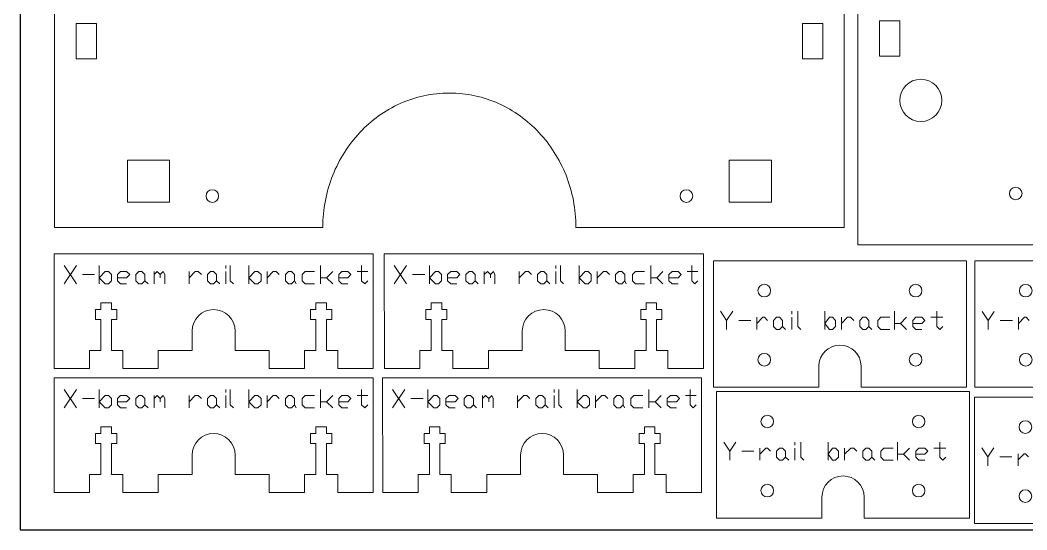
# Model space of a CAD drawing. Header units: inches. Extents: x -12 to 12, y -6 to 6.
# Drawn here: x -12 to -0.07, y -6 to 0.04 of the extents above; entities that cross this region are included whole.
import ezdxf

# ---------------------------------------------------------------- set-up
doc = ezdxf.new("R2010")
doc.units = ezdxf.units.IN
doc.layers.get('0').update_dxf_attribs({"linetype": 'CONTINUOUS', "lineweight": 25, "true_color": 0x000000})
doc.layers.add('CUT_SHEET_4', color=179, linetype='CONTINUOUS', true_color=0x131326)

# ---------------------------------------------------------------- blocks, each defined once
blk = doc.blocks.new('BORDER')
for p, q in [((0, 0), (0, -12)), ((0, -12), (24, -12))]:
    blk.add_line(p, q)
blk = doc.blocks.new('y_rail_bracket_1')
at = {"layer": 'CUT_SHEET_4', "color": 3, "lineweight": 15, "true_color": 0x00ff00}
for p, q in [((2.998, 0), (0, 0)), ((0, 0), (0, -1.499)), ((2.998, -1.499), (2.998, 0)), ((1.249, -1.499), (1.249, -1.249)), ((1.749, -1.249), (1.749, -1.499)), ((0, -1.499), (1.249, -1.499)), ((1.749, -1.499), (2.998, -1.499))]:
    blk.add_line(p, q, dxfattribs=at)
at = {"layer": 'CUT_SHEET_4', "color": 1, "lineweight": 15, "true_color": 0xff0000}
for p, q in [((0.527, -0.354), (0.527, -0.354)), ((2.321, -0.354), (2.321, -0.354))]:
    blk.add_line(p, q, dxfattribs=at)
at = {"layer": 'CUT_SHEET_4', "color": 7, "lineweight": 15, "true_color": 0xffffff}
for p, q in [((0.085, -0.599), (0.157, -0.706)), ((0.157, -0.706), (0.228, -0.599)), ((0.157, -0.706), (0.157, -0.814)), ((0.3, -0.706), (0.443, -0.706)), ((0.515, -0.742), (0.587, -0.67)), ((0.515, -0.814), (0.515, -0.67)), ((0.587, -0.67), (0.605, -0.67)), ((0.605, -0.67), (0.641, -0.706)), ((0.712, -0.706), (0.748, -0.67)), ((0.712, -0.778), (0.712, -0.706)), ((0.748, -0.67), (0.784, -0.67)), ((0.784, -0.67), (0.82, -0.706)), ((0.82, -0.706), (0.82, -0.778)), ((0.927, -0.634), (0.927, -0.599)), ((0.927, -0.814), (0.927, -0.67)), ((0.999, -0.599), (0.999, -0.778)), ((1.321, -0.814), (1.321, -0.599)), ((1.321, -0.742), (1.375, -0.67)), ((1.375, -0.67), (1.411, -0.67)), ((1.411, -0.67), (1.447, -0.706)), ((1.447, -0.706), (1.447, -0.778)), ((1.518, -0.742), (1.59, -0.67)), ((1.518, -0.814), (1.518, -0.67)), ((1.59, -0.67), (1.626, -0.67)), ((1.626, -0.67), (1.662, -0.706)), ((1.733, -0.706), (1.769, -0.67)), ((1.733, -0.778), (1.733, -0.706)), ((1.769, -0.67), (1.805, -0.67)), ((1.805, -0.67), (1.841, -0.706)), ((1.841, -0.706), (1.841, -0.778)), ((1.984, -0.67), (1.948, -0.706)), ((1.948, -0.706), (1.948, -0.778)), ((2.092, -0.67), (1.984, -0.67)), ((2.145, -0.814), (2.145, -0.599)), ((2.217, -0.742), (2.289, -0.67)), ((2.396, -0.67), (2.36, -0.706)), ((2.36, -0.706), (2.36, -0.778)), ((2.468, -0.67), (2.396, -0.67)), ((2.504, -0.706), (2.468, -0.67)), ((2.468, -0.742), (2.504, -0.706)), ((2.575, -0.67), (2.719, -0.67)), ((2.647, -0.599), (2.647, -0.778)), ((0.748, -0.814), (0.712, -0.778)), ((0.784, -0.814), (0.748, -0.814)), ((0.82, -0.778), (0.784, -0.814)), ((0.82, -0.778), (0.855, -0.814)), ((0.999, -0.778), (1.035, -0.814)), ((1.375, -0.814), (1.321, -0.742)), ((1.411, -0.814), (1.375, -0.814)), ((1.447, -0.778), (1.411, -0.814)), ((1.769, -0.814), (1.733, -0.778)), ((1.805, -0.814), (1.769, -0.814)), ((1.841, -0.778), (1.805, -0.814)), ((1.841, -0.778), (1.877, -0.814)), ((1.948, -0.778), (1.984, -0.814)), ((1.984, -0.814), (2.092, -0.814)), ((2.145, -0.742), (2.217, -0.742)), ((2.217, -0.742), (2.289, -0.814)), ((2.36, -0.742), (2.468, -0.742)), ((2.36, -0.778), (2.396, -0.814)), ((2.396, -0.814), (2.468, -0.814)), ((2.647, -0.778), (2.683, -0.814)), ((2.683, -0.814), (2.719, -0.778))]:
    blk.add_line(p, q, dxfattribs=at)
at = {"layer": 'CUT_SHEET_4', "color": 1, "lineweight": 15, "true_color": 0xff0000}
for points in [[(0.602, -0.279), (0.561, -0.279), (0.527, -0.312), (0.527, -0.354)], [(0.527, -0.354), (0.527, -0.395), (0.561, -0.429), (0.602, -0.429)], [(0.677, -0.354), (0.677, -0.312), (0.644, -0.279), (0.602, -0.279)], [(0.602, -0.429), (0.644, -0.429), (0.677, -0.395), (0.677, -0.354)], [(2.396, -0.279), (2.355, -0.279), (2.321, -0.312), (2.321, -0.354)], [(2.321, -0.354), (2.321, -0.395), (2.355, -0.429), (2.396, -0.429)], [(2.471, -0.354), (2.471, -0.312), (2.437, -0.279), (2.396, -0.279)], [(2.396, -0.429), (2.437, -0.429), (2.471, -0.395), (2.471, -0.354)], [(0.602, -1.098), (0.561, -1.098), (0.527, -1.132), (0.527, -1.173)], [(0.527, -1.173), (0.527, -1.214), (0.561, -1.248), (0.602, -1.248)], [(0.677, -1.173), (0.677, -1.132), (0.644, -1.098), (0.602, -1.098)], [(0.602, -1.248), (0.644, -1.248), (0.677, -1.214), (0.677, -1.173)], [(2.396, -1.098), (2.355, -1.098), (2.321, -1.132), (2.321, -1.173)], [(2.321, -1.173), (2.321, -1.214), (2.355, -1.248), (2.396, -1.248)], [(2.471, -1.173), (2.471, -1.132), (2.437, -1.098), (2.396, -1.098)], [(2.396, -1.248), (2.437, -1.248), (2.471, -1.214), (2.471, -1.173)]]:
    blk.add_open_spline(points, degree=3, dxfattribs=at)
at = {"layer": 'CUT_SHEET_4', "color": 3, "lineweight": 15, "true_color": 0x00ff00}
for points in [[(1.499, -0.999), (1.361, -0.999), (1.249, -1.111), (1.249, -1.249)], [(1.749, -1.249), (1.749, -1.111), (1.637, -0.999), (1.499, -0.999)]]:
    blk.add_open_spline(points, degree=3, dxfattribs=at)
blk = doc.blocks.new('y_rail_block_2')
at = {"layer": 'CUT_SHEET_4', "color": 3, "lineweight": 15, "true_color": 0x00ff00}
for p, q in [((2.998, 0), (0, 0)), ((0, 0), (0, -1.499)), ((2.998, -1.499), (2.998, 0)), ((1.249, -1.499), (1.249, -1.249)), ((1.749, -1.249), (1.749, -1.499)), ((0, -1.499), (1.249, -1.499)), ((1.749, -1.499), (2.998, -1.499))]:
    blk.add_line(p, q, dxfattribs=at)
at = {"layer": 'CUT_SHEET_4', "color": 1, "lineweight": 15, "true_color": 0xff0000}
for p, q in [((0.527, -0.354), (0.527, -0.354)), ((2.321, -0.354), (2.321, -0.354)), ((0.527, -1.173), (0.527, -1.173)), ((2.321, -1.173), (2.321, -1.173))]:
    blk.add_line(p, q, dxfattribs=at)
at = {"layer": 'CUT_SHEET_4', "color": 7, "lineweight": 15, "true_color": 0xffffff}
for p, q in [((0.085, -0.599), (0.157, -0.706)), ((0.157, -0.706), (0.228, -0.599)), ((0.157, -0.706), (0.157, -0.814)), ((0.3, -0.706), (0.443, -0.706)), ((0.515, -0.742), (0.587, -0.67)), ((0.515, -0.814), (0.515, -0.67)), ((0.587, -0.67), (0.605, -0.67)), ((0.605, -0.67), (0.64, -0.706)), ((0.712, -0.706), (0.748, -0.67)), ((0.712, -0.778), (0.712, -0.706)), ((0.748, -0.67), (0.784, -0.67)), ((0.784, -0.67), (0.82, -0.706)), ((0.82, -0.706), (0.82, -0.778)), ((0.927, -0.634), (0.927, -0.599)), ((0.927, -0.814), (0.927, -0.67)), ((0.999, -0.599), (0.999, -0.778)), ((1.321, -0.814), (1.321, -0.599)), ((1.321, -0.742), (1.375, -0.67)), ((1.375, -0.67), (1.411, -0.67)), ((1.411, -0.67), (1.447, -0.706)), ((1.447, -0.706), (1.447, -0.778)), ((1.518, -0.742), (1.59, -0.67)), ((1.518, -0.814), (1.518, -0.67)), ((1.59, -0.67), (1.626, -0.67)), ((1.626, -0.67), (1.662, -0.706)), ((1.733, -0.706), (1.769, -0.67)), ((1.733, -0.778), (1.733, -0.706)), ((1.769, -0.67), (1.805, -0.67)), ((1.805, -0.67), (1.841, -0.706)), ((1.841, -0.706), (1.841, -0.778)), ((1.984, -0.67), (1.948, -0.706)), ((1.948, -0.706), (1.948, -0.778)), ((2.092, -0.67), (1.984, -0.67)), ((2.145, -0.814), (2.145, -0.599)), ((2.217, -0.742), (2.289, -0.67)), ((2.396, -0.67), (2.36, -0.706)), ((2.36, -0.706), (2.36, -0.778)), ((2.468, -0.67), (2.396, -0.67)), ((2.504, -0.706), (2.468, -0.67)), ((2.468, -0.742), (2.504, -0.706)), ((2.575, -0.67), (2.719, -0.67)), ((2.647, -0.599), (2.647, -0.778)), ((0.748, -0.814), (0.712, -0.778)), ((0.784, -0.814), (0.748, -0.814)), ((0.82, -0.778), (0.784, -0.814)), ((0.82, -0.778), (0.855, -0.814)), ((0.999, -0.778), (1.035, -0.814)), ((1.375, -0.814), (1.321, -0.742)), ((1.411, -0.814), (1.375, -0.814)), ((1.447, -0.778), (1.411, -0.814)), ((1.769, -0.814), (1.733, -0.778)), ((1.805, -0.814), (1.769, -0.814)), ((1.841, -0.778), (1.805, -0.814)), ((1.841, -0.778), (1.877, -0.814)), ((1.948, -0.778), (1.984, -0.814)), ((1.984, -0.814), (2.092, -0.814)), ((2.145, -0.742), (2.217, -0.742)), ((2.217, -0.742), (2.289, -0.814)), ((2.36, -0.742), (2.468, -0.742)), ((2.36, -0.778), (2.396, -0.814)), ((2.396, -0.814), (2.468, -0.814)), ((2.647, -0.778), (2.683, -0.814)), ((2.683, -0.814), (2.719, -0.778))]:
    blk.add_line(p, q, dxfattribs=at)
at = {"layer": 'CUT_SHEET_4', "color": 1, "lineweight": 15, "true_color": 0xff0000}
for points in [[(0.602, -0.279), (0.561, -0.279), (0.527, -0.312), (0.527, -0.354)], [(0.527, -0.354), (0.527, -0.395), (0.561, -0.429), (0.602, -0.429)], [(0.677, -0.354), (0.677, -0.312), (0.644, -0.279), (0.602, -0.279)], [(0.602, -0.429), (0.644, -0.429), (0.677, -0.395), (0.677, -0.354)], [(2.396, -0.279), (2.355, -0.279), (2.321, -0.312), (2.321, -0.354)], [(2.321, -0.354), (2.321, -0.395), (2.355, -0.429), (2.396, -0.429)], [(2.471, -0.354), (2.471, -0.312), (2.437, -0.279), (2.396, -0.279)], [(2.396, -0.429), (2.437, -0.429), (2.471, -0.395), (2.471, -0.354)], [(0.602, -1.098), (0.561, -1.098), (0.527, -1.132), (0.527, -1.173)], [(0.527, -1.173), (0.527, -1.214), (0.561, -1.248), (0.602, -1.248)], [(0.677, -1.173), (0.677, -1.132), (0.644, -1.098), (0.602, -1.098)], [(0.602, -1.248), (0.644, -1.248), (0.677, -1.214), (0.677, -1.173)], [(2.396, -1.098), (2.355, -1.098), (2.321, -1.132), (2.321, -1.173)], [(2.321, -1.173), (2.321, -1.214), (2.355, -1.248), (2.396, -1.248)], [(2.471, -1.173), (2.471, -1.132), (2.437, -1.098), (2.396, -1.098)], [(2.396, -1.248), (2.437, -1.248), (2.471, -1.214), (2.471, -1.173)]]:
    blk.add_open_spline(points, degree=3, dxfattribs=at)
at = {"layer": 'CUT_SHEET_4', "color": 3, "lineweight": 15, "true_color": 0x00ff00}
for points in [[(1.499, -0.999), (1.361, -0.999), (1.249, -1.111), (1.249, -1.249)], [(1.749, -1.249), (1.749, -1.111), (1.637, -0.999), (1.499, -0.999)]]:
    blk.add_open_spline(points, degree=3, dxfattribs=at)

msp = doc.modelspace()

# ---------------------------------------------------------------- linework, layer by layer
at = {"layer": 'CUT_SHEET_4', "color": 3, "lineweight": 15, "true_color": 0x00ff00}
for p, q in [((-11.592, 5.492), (-11.592, -2.416)), ((-2.237, -2.416), (-2.237, 5.492)), ((-2.075, 5.528), (-2.075, -2.381)), ((-7.143, -0.839), (-7.106, -0.833)), ((-7.106, -0.833), (-7.068, -0.829)), ((-7.068, -0.829), (-7.03, -0.825)), ((-7.03, -0.825), (-6.992, -0.823)), ((-6.992, -0.823), (-6.953, -0.821)), ((-6.953, -0.821), (-6.915, -0.821)), ((-6.915, -0.821), (-6.876, -0.821)), ((-6.876, -0.821), (-6.838, -0.823)), ((-6.838, -0.823), (-6.799, -0.825)), ((-6.799, -0.825), (-6.761, -0.829)), ((-6.761, -0.829), (-6.724, -0.833)), ((-6.724, -0.833), (-6.686, -0.839)), ((-7.532, -0.962), (-7.498, -0.946)), ((-7.498, -0.946), (-7.464, -0.931)), ((-7.464, -0.931), (-7.43, -0.917)), ((-7.43, -0.917), (-7.396, -0.904)), ((-7.396, -0.904), (-7.361, -0.892)), ((-7.361, -0.892), (-7.325, -0.881)), ((-7.325, -0.881), (-7.289, -0.871)), ((-7.289, -0.871), (-7.253, -0.861)), ((-7.253, -0.861), (-7.217, -0.853)), ((-7.217, -0.853), (-7.18, -0.845)), ((-7.18, -0.845), (-7.143, -0.839)), ((-6.686, -0.839), (-6.649, -0.845)), ((-6.649, -0.845), (-6.613, -0.853)), ((-6.613, -0.853), (-6.576, -0.861)), ((-6.576, -0.861), (-6.54, -0.871)), ((-6.54, -0.871), (-6.504, -0.881)), ((-6.504, -0.881), (-6.469, -0.892)), ((-6.469, -0.892), (-6.434, -0.904)), ((-6.434, -0.904), (-6.399, -0.917)), ((-6.399, -0.917), (-6.365, -0.931)), ((-6.365, -0.931), (-6.331, -0.946)), ((-6.331, -0.946), (-6.298, -0.961)), ((-7.753, -1.093), (-7.723, -1.072)), ((-7.723, -1.072), (-7.692, -1.052)), ((-7.692, -1.052), (-7.661, -1.032)), ((-7.661, -1.032), (-7.629, -1.013)), ((-7.629, -1.013), (-7.597, -0.995)), ((-7.597, -0.995), (-7.565, -0.978)), ((-7.565, -0.978), (-7.532, -0.962)), ((-6.298, -0.961), (-6.265, -0.978)), ((-6.265, -0.978), (-6.232, -0.995)), ((-6.232, -0.995), (-6.2, -1.013)), ((-6.2, -1.013), (-6.169, -1.032)), ((-6.169, -1.032), (-6.137, -1.052)), ((-6.137, -1.052), (-6.107, -1.072)), ((-6.107, -1.072), (-6.077, -1.093)), ((-7.896, -1.21), (-7.868, -1.185)), ((-7.868, -1.185), (-7.84, -1.161)), ((-7.84, -1.161), (-7.812, -1.138)), ((-7.812, -1.138), (-7.783, -1.115)), ((-7.783, -1.115), (-7.753, -1.093)), ((-6.077, -1.093), (-6.047, -1.115)), ((-6.047, -1.115), (-6.018, -1.138)), ((-6.018, -1.138), (-5.989, -1.161)), ((-5.989, -1.161), (-5.961, -1.185)), ((-5.961, -1.185), (-5.934, -1.21)), ((-8, -1.315), (-7.975, -1.288)), ((-7.975, -1.288), (-7.949, -1.261)), ((-7.949, -1.261), (-7.923, -1.235)), ((-7.923, -1.235), (-7.896, -1.21)), ((-5.934, -1.21), (-5.907, -1.235)), ((-5.907, -1.235), (-5.88, -1.261)), ((-5.88, -1.261), (-5.855, -1.288)), ((-5.855, -1.288), (-5.83, -1.315)), ((-8.116, -1.462), (-8.094, -1.431)), ((-8.094, -1.431), (-8.072, -1.401)), ((-8.072, -1.401), (-8.048, -1.372)), ((-8.048, -1.372), (-8.024, -1.343)), ((-8.024, -1.343), (-8, -1.315)), ((-5.83, -1.315), (-5.805, -1.343)), ((-5.805, -1.343), (-5.781, -1.372)), ((-5.781, -1.372), (-5.758, -1.401)), ((-5.758, -1.401), (-5.735, -1.431)), ((-5.735, -1.431), (-5.713, -1.462)), ((-8.178, -1.556), (-8.158, -1.524)), ((-8.158, -1.524), (-8.137, -1.493)), ((-8.137, -1.493), (-8.116, -1.462)), ((-5.713, -1.462), (-5.692, -1.493)), ((-5.692, -1.493), (-5.672, -1.524)), ((-5.672, -1.524), (-5.652, -1.556)), ((-8.25, -1.69), (-8.233, -1.656)), ((-8.233, -1.656), (-8.215, -1.622)), ((-8.215, -1.622), (-8.197, -1.589)), ((-8.197, -1.589), (-8.178, -1.556)), ((-5.652, -1.556), (-5.633, -1.589)), ((-5.633, -1.589), (-5.614, -1.622)), ((-5.614, -1.622), (-5.597, -1.656)), ((-5.597, -1.656), (-5.58, -1.69)), ((-8.296, -1.795), (-8.281, -1.76)), ((-8.281, -1.76), (-8.266, -1.725)), ((-8.266, -1.725), (-8.25, -1.69)), ((-5.58, -1.69), (-5.563, -1.725)), ((-5.563, -1.725), (-5.548, -1.76)), ((-5.548, -1.76), (-5.533, -1.795)), ((-8.346, -1.942), (-8.335, -1.905)), ((-8.335, -1.905), (-8.323, -1.868)), ((-8.323, -1.868), (-8.31, -1.831)), ((-8.31, -1.831), (-8.296, -1.795)), ((-5.533, -1.795), (-5.52, -1.831)), ((-5.52, -1.831), (-5.507, -1.868)), ((-5.507, -1.868), (-5.494, -1.905)), ((-5.494, -1.905), (-5.483, -1.942)), ((-8.375, -2.056), (-8.367, -2.018)), ((-8.367, -2.018), (-8.357, -1.98)), ((-8.357, -1.98), (-8.346, -1.942)), ((-5.483, -1.942), (-5.472, -1.98)), ((-5.472, -1.98), (-5.463, -2.018)), ((-5.463, -2.018), (-5.454, -2.056)), ((-8.397, -2.173), (-8.39, -2.134)), ((-8.39, -2.134), (-8.383, -2.095)), ((-8.383, -2.095), (-8.375, -2.056)), ((-5.454, -2.056), (-5.446, -2.095)), ((-5.446, -2.095), (-5.439, -2.134)), ((-5.439, -2.134), (-5.433, -2.173)), ((-8.409, -2.294), (-8.406, -2.253)), ((-8.406, -2.253), (-8.402, -2.213)), ((-8.402, -2.213), (-8.397, -2.173)), ((-5.433, -2.173), (-5.428, -2.213)), ((-5.428, -2.213), (-5.423, -2.253)), ((-5.423, -2.253), (-5.42, -2.294)), ((-8.414, -2.416), (-8.413, -2.375)), ((-8.413, -2.375), (-8.412, -2.334)), ((-8.412, -2.334), (-8.409, -2.294)), ((-5.42, -2.294), (-5.418, -2.334)), ((-5.418, -2.334), (-5.416, -2.375)), ((-5.416, -2.375), (-5.416, -2.416)), ((-2.075, -2.381), (-2.075, -2.622)), ((-11.592, -2.416), (-8.414, -2.416)), ((-5.416, -2.416), (-2.237, -2.416)), ((-2.075, -2.622), (7.28, -2.622)), ((-7.818, -2.726), (-11.598, -2.726)), ((-11.598, -2.726), (-11.597, -4.088)), ((-7.818, -4.088), (-7.818, -2.726)), ((-3.906, -2.726), (-7.686, -2.726)), ((-7.686, -2.726), (-7.685, -4.088)), ((-3.906, -4.088), (-3.906, -2.726)), ((-0.788, -2.81), (-3.786, -2.81)), ((-3.786, -2.81), (-3.786, -4.309)), ((-0.788, -4.309), (-0.788, -2.81)), ((-11.044, -3.387), (-11.044, -3.308)), ((-11.044, -3.308), (-10.918, -3.308)), ((-10.918, -3.308), (-10.918, -3.387)), ((-8.497, -3.387), (-8.497, -3.308)), ((-8.497, -3.308), (-8.371, -3.308)), ((-8.371, -3.308), (-8.371, -3.387)), ((-7.132, -3.387), (-7.132, -3.308)), ((-7.132, -3.308), (-7.006, -3.308)), ((-7.006, -3.308), (-7.006, -3.387)), ((-4.585, -3.387), (-4.585, -3.308)), ((-4.585, -3.308), (-4.459, -3.308)), ((-4.459, -3.308), (-4.459, -3.387)), ((-11.106, -3.505), (-11.106, -3.387)), ((-11.106, -3.387), (-11.044, -3.387)), ((-10.918, -3.387), (-10.856, -3.387)), ((-10.856, -3.387), (-10.856, -3.505)), ((-8.559, -3.505), (-8.559, -3.387)), ((-8.559, -3.387), (-8.497, -3.387)), ((-8.371, -3.387), (-8.309, -3.387)), ((-8.309, -3.387), (-8.309, -3.505)), ((-7.194, -3.505), (-7.194, -3.387)), ((-7.194, -3.387), (-7.132, -3.387)), ((-7.006, -3.387), (-6.944, -3.387)), ((-6.944, -3.387), (-6.944, -3.505)), ((-4.647, -3.505), (-4.647, -3.387)), ((-4.647, -3.387), (-4.585, -3.387)), ((-4.459, -3.387), (-4.397, -3.387)), ((-4.397, -3.387), (-4.397, -3.505)), ((-11.044, -3.505), (-11.106, -3.505)), ((-11.044, -3.873), (-11.044, -3.505)), ((-10.856, -3.505), (-10.918, -3.505)), ((-10.918, -3.505), (-10.918, -3.873)), ((-8.497, -3.505), (-8.559, -3.505)), ((-8.497, -3.873), (-8.497, -3.505)), ((-8.309, -3.505), (-8.371, -3.505)), ((-8.371, -3.505), (-8.371, -3.873)), ((-7.132, -3.505), (-7.194, -3.505)), ((-7.132, -3.873), (-7.132, -3.505)), ((-6.944, -3.505), (-7.006, -3.505)), ((-7.006, -3.505), (-7.006, -3.873)), ((-4.585, -3.505), (-4.647, -3.505)), ((-4.585, -3.873), (-4.585, -3.505)), ((-4.397, -3.505), (-4.459, -3.505)), ((-4.459, -3.505), (-4.459, -3.873)), ((-9.963, -3.873), (-9.963, -3.643)), ((-9.453, -3.643), (-9.453, -3.873)), ((-6.051, -3.873), (-6.051, -3.643)), ((-5.541, -3.643), (-5.541, -3.873)), ((-11.177, -4.088), (-11.177, -3.873)), ((-11.177, -3.873), (-11.044, -3.873)), ((-10.918, -3.873), (-10.784, -3.873)), ((-10.784, -3.873), (-10.784, -4.088)), ((-10.364, -4.088), (-10.364, -3.873)), ((-10.364, -3.873), (-9.963, -3.873)), ((-9.453, -3.873), (-9.051, -3.873)), ((-9.051, -3.873), (-9.051, -4.088)), ((-8.631, -4.088), (-8.631, -3.873)), ((-8.631, -3.873), (-8.497, -3.873)), ((-8.371, -3.873), (-8.237, -3.873)), ((-8.237, -3.873), (-8.237, -4.088)), ((-7.265, -4.088), (-7.265, -3.873)), ((-7.265, -3.873), (-7.132, -3.873)), ((-7.006, -3.873), (-6.872, -3.873)), ((-6.872, -3.873), (-6.872, -4.088)), ((-6.452, -4.088), (-6.452, -3.873)), ((-6.452, -3.873), (-6.051, -3.873)), ((-5.541, -3.873), (-5.139, -3.873)), ((-5.139, -3.873), (-5.139, -4.088)), ((-4.719, -4.088), (-4.719, -3.873)), ((-4.719, -3.873), (-4.585, -3.873)), ((-4.459, -3.873), (-4.325, -3.873)), ((-4.325, -3.873), (-4.325, -4.088)), ((-11.597, -4.088), (-11.177, -4.088)), ((-10.784, -4.088), (-10.364, -4.088)), ((-9.051, -4.088), (-8.631, -4.088)), ((-8.237, -4.088), (-7.818, -4.088)), ((-7.685, -4.088), (-7.265, -4.088)), ((-6.872, -4.088), (-6.452, -4.088)), ((-5.139, -4.088), (-4.719, -4.088)), ((-4.325, -4.088), (-3.906, -4.088)), ((-2.537, -4.309), (-2.537, -4.059)), ((-2.038, -4.059), (-2.038, -4.309)), ((-7.818, -4.196), (-11.598, -4.196)), ((-11.598, -4.196), (-11.597, -5.557)), ((-7.818, -5.557), (-7.818, -4.196)), ((-3.926, -4.196), (-7.706, -4.196)), ((-7.706, -4.196), (-7.705, -5.557)), ((-3.926, -5.557), (-3.926, -4.196)), ((-3.786, -4.309), (-2.537, -4.309)), ((-0.752, -4.361), (-3.75, -4.361)), ((-3.75, -4.361), (-3.75, -5.861)), ((-2.038, -4.309), (-0.788, -4.309)), ((-0.752, -5.861), (-0.752, -4.361)), ((-11.106, -4.975), (-11.106, -4.857)), ((-11.106, -4.857), (-11.044, -4.857)), ((-11.044, -4.857), (-11.044, -4.778)), ((-11.044, -4.778), (-10.918, -4.778)), ((-10.918, -4.778), (-10.918, -4.857)), ((-10.918, -4.857), (-10.856, -4.857)), ((-10.856, -4.857), (-10.856, -4.975)), ((-8.559, -4.975), (-8.559, -4.857)), ((-8.559, -4.857), (-8.497, -4.857)), ((-8.497, -4.857), (-8.497, -4.778)), ((-8.497, -4.778), (-8.371, -4.778)), ((-8.371, -4.778), (-8.371, -4.857)), ((-8.371, -4.857), (-8.309, -4.857)), ((-8.309, -4.857), (-8.309, -4.975)), ((-7.213, -4.975), (-7.213, -4.857)), ((-7.213, -4.857), (-7.152, -4.857)), ((-7.152, -4.857), (-7.152, -4.778)), ((-7.152, -4.778), (-7.026, -4.778)), ((-7.026, -4.778), (-7.026, -4.857)), ((-7.026, -4.857), (-6.964, -4.857)), ((-6.964, -4.857), (-6.964, -4.975)), ((-5.816, -4.858), (-5.816, -4.858)), ((-4.667, -4.975), (-4.667, -4.857)), ((-4.667, -4.857), (-4.605, -4.857)), ((-4.605, -4.857), (-4.605, -4.778)), ((-4.605, -4.778), (-4.479, -4.778)), ((-4.479, -4.778), (-4.479, -4.857)), ((-4.479, -4.857), (-4.417, -4.857)), ((-4.417, -4.857), (-4.417, -4.975)), ((-11.044, -4.975), (-11.106, -4.975)), ((-11.044, -5.343), (-11.044, -4.975)), ((-10.856, -4.975), (-10.918, -4.975)), ((-10.918, -4.975), (-10.918, -5.343)), ((-8.497, -4.975), (-8.559, -4.975)), ((-8.497, -5.343), (-8.497, -4.975)), ((-8.309, -4.975), (-8.371, -4.975)), ((-8.371, -4.975), (-8.371, -5.343)), ((-7.152, -4.975), (-7.213, -4.975)), ((-7.152, -5.343), (-7.152, -4.975)), ((-6.964, -4.975), (-7.026, -4.975)), ((-7.026, -4.975), (-7.026, -5.343)), ((-4.605, -4.975), (-4.667, -4.975)), ((-4.605, -5.343), (-4.605, -4.975)), ((-4.417, -4.975), (-4.479, -4.975)), ((-4.479, -4.975), (-4.479, -5.343)), ((-9.963, -5.343), (-9.963, -5.113)), ((-9.453, -5.113), (-9.453, -5.343)), ((-6.071, -5.343), (-6.071, -5.113)), ((-5.561, -5.113), (-5.561, -5.343)), ((-11.177, -5.557), (-11.177, -5.343)), ((-11.177, -5.343), (-11.044, -5.343)), ((-10.918, -5.343), (-10.784, -5.343)), ((-10.784, -5.343), (-10.784, -5.557)), ((-10.364, -5.557), (-10.364, -5.343)), ((-10.364, -5.343), (-9.963, -5.343)), ((-9.453, -5.343), (-9.051, -5.343)), ((-9.051, -5.343), (-9.051, -5.557)), ((-8.631, -5.557), (-8.631, -5.343)), ((-8.631, -5.343), (-8.497, -5.343)), ((-8.371, -5.343), (-8.237, -5.343)), ((-8.237, -5.343), (-8.237, -5.557)), ((-7.285, -5.557), (-7.285, -5.343)), ((-7.285, -5.343), (-7.152, -5.343)), ((-7.026, -5.343), (-6.892, -5.343)), ((-6.892, -5.343), (-6.892, -5.557)), ((-6.472, -5.557), (-6.472, -5.343)), ((-6.472, -5.343), (-6.071, -5.343)), ((-5.561, -5.343), (-5.159, -5.343)), ((-5.159, -5.343), (-5.159, -5.557)), ((-4.739, -5.557), (-4.739, -5.343)), ((-4.739, -5.343), (-4.605, -5.343)), ((-4.479, -5.343), (-4.345, -5.343)), ((-4.345, -5.343), (-4.345, -5.557)), ((-11.597, -5.557), (-11.177, -5.557)), ((-10.784, -5.557), (-10.364, -5.557)), ((-9.051, -5.557), (-8.631, -5.557)), ((-8.237, -5.557), (-7.818, -5.557)), ((-7.705, -5.557), (-7.285, -5.557)), ((-6.892, -5.557), (-6.472, -5.557)), ((-5.159, -5.557), (-4.739, -5.557)), ((-4.345, -5.557), (-3.926, -5.557)), ((-2.501, -5.861), (-2.501, -5.611)), ((-2.001, -5.611), (-2.001, -5.861)), ((-3.75, -5.861), (-2.501, -5.861)), ((-2.001, -5.861), (-0.752, -5.861))]:
    msp.add_line(p, q, dxfattribs=at)
at = {"layer": 'CUT_SHEET_4', "color": 1, "lineweight": 15, "true_color": 0xff0000}
for p, q in [((-11.337, 0.005), (-11.097, 0.005)), ((-11.337, -0.415), (-11.337, 0.005)), ((-11.097, 0.005), (-11.097, -0.415)), ((-2.492, 0.005), (-2.732, 0.005)), ((-2.732, 0.005), (-2.732, -0.415)), ((-2.492, -0.415), (-2.492, 0.005)), ((-1.82, 0.035), (-1.58, 0.035)), ((-1.82, -0.385), (-1.82, 0.035)), ((-1.58, 0.035), (-1.58, -0.385)), ((-11.097, -0.415), (-11.337, -0.415)), ((-2.732, -0.415), (-2.492, -0.415)), ((-1.58, -0.385), (-1.82, -0.385)), ((-10.729, -2.114), (-10.729, -1.615)), ((-10.729, -1.615), (-10.23, -1.615)), ((-10.23, -1.615), (-10.23, -2.114)), ((-3.6, -2.114), (-3.6, -1.615)), ((-3.6, -1.615), (-3.1, -1.615)), ((-3.1, -1.615), (-3.1, -2.114)), ((-10.23, -2.114), (-10.729, -2.114)), ((-4.107, -2.117), (-4.107, -2.117)), ((-3.1, -2.114), (-3.6, -2.114)), ((-3.259, -3.163), (-3.259, -3.163)), ((-1.466, -3.163), (-1.466, -3.163)), ((-1.391, -3.238), (-1.391, -3.238)), ((-3.259, -3.983), (-3.259, -3.983)), ((-1.466, -3.983), (-1.466, -3.983)), ((-1.391, -4.058), (-1.391, -4.058)), ((-3.223, -4.715), (-3.223, -4.715)), ((-1.429, -4.715), (-1.429, -4.715)), ((-1.355, -4.79), (-1.354, -4.79)), ((-1.355, -5.609), (-1.354, -5.609))]:
    msp.add_line(p, q, dxfattribs=at)
at = {"layer": 'CUT_SHEET_4', "color": 7, "lineweight": 15, "true_color": 0xffffff}
for p, q in [((-11.479, -2.865), (-11.334, -3.082)), ((-11.479, -3.082), (-11.334, -2.865)), ((-11.262, -2.974), (-11.118, -2.974)), ((-11.063, -3.082), (-11.063, -2.865)), ((-11.063, -3.01), (-10.991, -2.938)), ((-10.991, -2.938), (-10.955, -2.938)), ((-10.955, -2.938), (-10.919, -2.974)), ((-10.919, -2.974), (-10.919, -3.046)), ((-10.811, -2.938), (-10.847, -2.974)), ((-10.847, -2.974), (-10.847, -3.046)), ((-10.738, -2.938), (-10.811, -2.938)), ((-10.702, -2.974), (-10.738, -2.938)), ((-10.738, -3.01), (-10.702, -2.974)), ((-10.63, -2.974), (-10.594, -2.938)), ((-10.63, -3.046), (-10.63, -2.974)), ((-10.594, -2.938), (-10.558, -2.938)), ((-10.558, -2.938), (-10.522, -2.974)), ((-10.522, -2.974), (-10.522, -3.046)), ((-10.413, -2.974), (-10.377, -2.938)), ((-10.413, -3.082), (-10.413, -2.938)), ((-10.377, -2.938), (-10.341, -2.974)), ((-10.341, -2.974), (-10.305, -2.938)), ((-10.341, -2.974), (-10.341, -3.01)), ((-10.305, -2.938), (-10.287, -2.974)), ((-10.287, -2.974), (-10.287, -3.082)), ((-9.998, -3.01), (-9.925, -2.938)), ((-9.998, -3.082), (-9.998, -2.938)), ((-9.925, -2.938), (-9.889, -2.938)), ((-9.889, -2.938), (-9.853, -2.974)), ((-9.781, -2.974), (-9.745, -2.938)), ((-9.781, -3.046), (-9.781, -2.974)), ((-9.745, -2.938), (-9.709, -2.938)), ((-9.709, -2.938), (-9.672, -2.974)), ((-9.672, -2.974), (-9.672, -3.046)), ((-9.564, -2.902), (-9.564, -2.865)), ((-9.564, -3.082), (-9.564, -2.938)), ((-9.51, -2.865), (-9.51, -3.046)), ((-9.291, -3.082), (-9.291, -2.865)), ((-9.291, -3.01), (-9.219, -2.938)), ((-9.219, -2.938), (-9.182, -2.938)), ((-9.182, -2.938), (-9.146, -2.974)), ((-9.146, -2.974), (-9.146, -3.046)), ((-9.074, -3.01), (-9.002, -2.938)), ((-9.074, -3.082), (-9.074, -2.938)), ((-9.002, -2.938), (-8.966, -2.938)), ((-8.966, -2.938), (-8.93, -2.974)), ((-8.857, -2.974), (-8.821, -2.938)), ((-8.857, -3.046), (-8.857, -2.974)), ((-8.821, -2.938), (-8.785, -2.938)), ((-8.785, -2.938), (-8.749, -2.974)), ((-8.749, -2.974), (-8.749, -3.046)), ((-8.622, -2.938), (-8.659, -2.974)), ((-8.659, -2.974), (-8.659, -3.046)), ((-8.514, -2.938), (-8.622, -2.938)), ((-8.442, -3.082), (-8.442, -2.865)), ((-8.37, -3.01), (-8.297, -2.938)), ((-8.189, -2.938), (-8.225, -2.974)), ((-8.225, -2.974), (-8.225, -3.046)), ((-8.117, -2.938), (-8.189, -2.938)), ((-8.081, -2.974), (-8.117, -2.938)), ((-8.117, -3.01), (-8.081, -2.974)), ((-8.008, -2.938), (-7.882, -2.938)), ((-7.954, -2.865), (-7.954, -3.046)), ((-7.567, -2.865), (-7.422, -3.082)), ((-7.567, -3.082), (-7.422, -2.865)), ((-7.35, -2.974), (-7.206, -2.974)), ((-7.151, -3.082), (-7.151, -2.865)), ((-7.151, -3.01), (-7.079, -2.938)), ((-7.079, -2.938), (-7.043, -2.938)), ((-7.043, -2.938), (-7.007, -2.974)), ((-7.007, -2.974), (-7.007, -3.046)), ((-6.898, -2.938), (-6.935, -2.974)), ((-6.935, -2.974), (-6.935, -3.046)), ((-6.826, -2.938), (-6.898, -2.938)), ((-6.79, -2.974), (-6.826, -2.938)), ((-6.826, -3.01), (-6.79, -2.974)), ((-6.718, -2.974), (-6.682, -2.938)), ((-6.718, -3.046), (-6.718, -2.974)), ((-6.682, -2.938), (-6.646, -2.938)), ((-6.646, -2.938), (-6.609, -2.974)), ((-6.609, -2.974), (-6.609, -3.046)), ((-6.501, -2.974), (-6.465, -2.938)), ((-6.501, -3.082), (-6.501, -2.938)), ((-6.465, -2.938), (-6.429, -2.974)), ((-6.429, -2.974), (-6.393, -2.938)), ((-6.429, -2.974), (-6.429, -3.01)), ((-6.393, -2.938), (-6.375, -2.974)), ((-6.375, -2.974), (-6.375, -3.082)), ((-6.086, -3.01), (-6.013, -2.938)), ((-6.086, -3.082), (-6.086, -2.938)), ((-6.013, -2.938), (-5.977, -2.938)), ((-5.977, -2.938), (-5.941, -2.974)), ((-5.869, -2.974), (-5.833, -2.938)), ((-5.869, -3.046), (-5.869, -2.974)), ((-5.833, -2.938), (-5.797, -2.938)), ((-5.797, -2.938), (-5.76, -2.974)), ((-5.76, -2.974), (-5.76, -3.046)), ((-5.652, -2.902), (-5.652, -2.865)), ((-5.652, -3.082), (-5.652, -2.938)), ((-5.598, -2.865), (-5.598, -3.046)), ((-5.379, -3.082), (-5.379, -2.865)), ((-5.379, -3.01), (-5.306, -2.938)), ((-5.306, -2.938), (-5.27, -2.938)), ((-5.27, -2.938), (-5.234, -2.974)), ((-5.234, -2.974), (-5.234, -3.046)), ((-5.162, -3.01), (-5.09, -2.938)), ((-5.162, -3.082), (-5.162, -2.938)), ((-5.09, -2.938), (-5.054, -2.938)), ((-5.054, -2.938), (-5.017, -2.974)), ((-4.945, -2.974), (-4.909, -2.938)), ((-4.945, -3.046), (-4.945, -2.974)), ((-4.909, -2.938), (-4.873, -2.938)), ((-4.873, -2.938), (-4.837, -2.974)), ((-4.837, -2.974), (-4.837, -3.046)), ((-4.71, -2.938), (-4.747, -2.974)), ((-4.747, -2.974), (-4.747, -3.046)), ((-4.602, -2.938), (-4.71, -2.938)), ((-4.53, -3.082), (-4.53, -2.865)), ((-4.457, -3.01), (-4.385, -2.938)), ((-4.277, -2.938), (-4.313, -2.974)), ((-4.313, -2.974), (-4.313, -3.046)), ((-4.205, -2.938), (-4.277, -2.938)), ((-4.168, -2.974), (-4.205, -2.938)), ((-4.205, -3.01), (-4.168, -2.974)), ((-4.096, -2.938), (-3.97, -2.938)), ((-4.042, -2.865), (-4.042, -3.046)), ((-10.991, -3.082), (-11.063, -3.01)), ((-10.955, -3.082), (-10.991, -3.082)), ((-10.919, -3.046), (-10.955, -3.082)), ((-10.847, -3.01), (-10.738, -3.01)), ((-10.847, -3.046), (-10.811, -3.082)), ((-10.811, -3.082), (-10.738, -3.082)), ((-10.594, -3.082), (-10.63, -3.046)), ((-10.558, -3.082), (-10.594, -3.082)), ((-10.522, -3.046), (-10.558, -3.082)), ((-10.522, -3.046), (-10.485, -3.082)), ((-9.745, -3.082), (-9.781, -3.046)), ((-9.709, -3.082), (-9.745, -3.082)), ((-9.672, -3.046), (-9.709, -3.082)), ((-9.672, -3.046), (-9.636, -3.082)), ((-9.51, -3.046), (-9.474, -3.082)), ((-9.219, -3.082), (-9.291, -3.01)), ((-9.182, -3.082), (-9.219, -3.082)), ((-9.146, -3.046), (-9.182, -3.082)), ((-8.821, -3.082), (-8.857, -3.046)), ((-8.785, -3.082), (-8.821, -3.082)), ((-8.749, -3.046), (-8.785, -3.082)), ((-8.749, -3.046), (-8.731, -3.082)), ((-8.659, -3.046), (-8.622, -3.082)), ((-8.622, -3.082), (-8.514, -3.082)), ((-8.442, -3.01), (-8.37, -3.01)), ((-8.37, -3.01), (-8.297, -3.082)), ((-8.225, -3.01), (-8.117, -3.01)), ((-8.225, -3.046), (-8.189, -3.082)), ((-8.189, -3.082), (-8.117, -3.082)), ((-7.954, -3.046), (-7.918, -3.082)), ((-7.918, -3.082), (-7.882, -3.046)), ((-7.079, -3.082), (-7.151, -3.01)), ((-7.043, -3.082), (-7.079, -3.082)), ((-7.007, -3.046), (-7.043, -3.082)), ((-6.935, -3.01), (-6.826, -3.01)), ((-6.935, -3.046), (-6.898, -3.082)), ((-6.898, -3.082), (-6.826, -3.082)), ((-6.682, -3.082), (-6.718, -3.046)), ((-6.646, -3.082), (-6.682, -3.082)), ((-6.609, -3.046), (-6.646, -3.082)), ((-6.609, -3.046), (-6.573, -3.082)), ((-5.833, -3.082), (-5.869, -3.046)), ((-5.797, -3.082), (-5.833, -3.082)), ((-5.76, -3.046), (-5.797, -3.082)), ((-5.76, -3.046), (-5.724, -3.082)), ((-5.598, -3.046), (-5.562, -3.082)), ((-5.306, -3.082), (-5.379, -3.01)), ((-5.27, -3.082), (-5.306, -3.082)), ((-5.234, -3.046), (-5.27, -3.082)), ((-4.909, -3.082), (-4.945, -3.046)), ((-4.873, -3.082), (-4.909, -3.082)), ((-4.837, -3.046), (-4.873, -3.082)), ((-4.837, -3.046), (-4.819, -3.082)), ((-4.747, -3.046), (-4.71, -3.082)), ((-4.71, -3.082), (-4.602, -3.082)), ((-4.53, -3.01), (-4.457, -3.01)), ((-4.457, -3.01), (-4.385, -3.082)), ((-4.313, -3.01), (-4.205, -3.01)), ((-4.313, -3.046), (-4.277, -3.082)), ((-4.277, -3.082), (-4.205, -3.082)), ((-4.042, -3.046), (-4.006, -3.082)), ((-4.006, -3.082), (-3.97, -3.046)), ((-3.701, -3.408), (-3.63, -3.516)), ((-3.63, -3.516), (-3.558, -3.408)), ((-2.859, -3.444), (-2.859, -3.408)), ((-2.788, -3.408), (-2.788, -3.587)), ((-2.465, -3.623), (-2.465, -3.408)), ((-1.641, -3.623), (-1.641, -3.408)), ((-1.14, -3.408), (-1.14, -3.587)), ((-3.63, -3.516), (-3.63, -3.623)), ((-3.486, -3.516), (-3.343, -3.516)), ((-3.271, -3.552), (-3.2, -3.48)), ((-3.271, -3.623), (-3.271, -3.48)), ((-3.2, -3.48), (-3.182, -3.48)), ((-3.182, -3.48), (-3.146, -3.516)), ((-3.074, -3.516), (-3.039, -3.48)), ((-3.074, -3.587), (-3.074, -3.516)), ((-3.039, -3.48), (-3.003, -3.48)), ((-3.003, -3.48), (-2.967, -3.516)), ((-2.967, -3.516), (-2.967, -3.587)), ((-2.859, -3.623), (-2.859, -3.48)), ((-2.465, -3.552), (-2.411, -3.48)), ((-2.411, -3.623), (-2.465, -3.552)), ((-2.411, -3.48), (-2.376, -3.48)), ((-2.376, -3.48), (-2.34, -3.516)), ((-2.34, -3.516), (-2.34, -3.587)), ((-2.268, -3.552), (-2.197, -3.48)), ((-2.268, -3.623), (-2.268, -3.48)), ((-2.197, -3.48), (-2.161, -3.48)), ((-2.161, -3.48), (-2.125, -3.516)), ((-2.053, -3.516), (-2.017, -3.48)), ((-2.053, -3.587), (-2.053, -3.516)), ((-2.017, -3.48), (-1.982, -3.48)), ((-1.982, -3.48), (-1.946, -3.516)), ((-1.946, -3.516), (-1.946, -3.587)), ((-1.802, -3.48), (-1.838, -3.516)), ((-1.838, -3.516), (-1.838, -3.587)), ((-1.695, -3.48), (-1.802, -3.48)), ((-1.641, -3.552), (-1.569, -3.552)), ((-1.569, -3.552), (-1.498, -3.48)), ((-1.569, -3.552), (-1.498, -3.623)), ((-1.39, -3.48), (-1.426, -3.516)), ((-1.426, -3.516), (-1.426, -3.587)), ((-1.426, -3.552), (-1.319, -3.552)), ((-1.319, -3.48), (-1.39, -3.48)), ((-1.283, -3.516), (-1.319, -3.48)), ((-1.319, -3.552), (-1.283, -3.516)), ((-1.211, -3.48), (-1.068, -3.48)), ((-3.039, -3.623), (-3.074, -3.587)), ((-3.003, -3.623), (-3.039, -3.623)), ((-2.967, -3.587), (-3.003, -3.623)), ((-2.967, -3.587), (-2.931, -3.623)), ((-2.788, -3.587), (-2.752, -3.623)), ((-2.376, -3.623), (-2.411, -3.623)), ((-2.34, -3.587), (-2.376, -3.623)), ((-2.017, -3.623), (-2.053, -3.587)), ((-1.982, -3.623), (-2.017, -3.623)), ((-1.946, -3.587), (-1.982, -3.623)), ((-1.946, -3.587), (-1.91, -3.623)), ((-1.838, -3.587), (-1.802, -3.623)), ((-1.802, -3.623), (-1.695, -3.623)), ((-1.426, -3.587), (-1.39, -3.623)), ((-1.39, -3.623), (-1.319, -3.623)), ((-1.14, -3.587), (-1.104, -3.623)), ((-1.104, -3.623), (-1.068, -3.587)), ((-11.479, -4.335), (-11.334, -4.552)), ((-11.479, -4.552), (-11.334, -4.335)), ((-11.063, -4.552), (-11.063, -4.335)), ((-11.063, -4.48), (-10.991, -4.407)), ((-10.991, -4.407), (-10.955, -4.407)), ((-10.955, -4.407), (-10.919, -4.443)), ((-10.811, -4.407), (-10.847, -4.443)), ((-10.738, -4.407), (-10.811, -4.407)), ((-10.702, -4.443), (-10.738, -4.407)), ((-10.63, -4.443), (-10.594, -4.407)), ((-10.594, -4.407), (-10.558, -4.407)), ((-10.558, -4.407), (-10.522, -4.443)), ((-10.413, -4.443), (-10.377, -4.407)), ((-10.413, -4.552), (-10.413, -4.407)), ((-10.377, -4.407), (-10.341, -4.443)), ((-10.341, -4.443), (-10.305, -4.407)), ((-10.305, -4.407), (-10.287, -4.443)), ((-9.998, -4.48), (-9.925, -4.407)), ((-9.998, -4.552), (-9.998, -4.407)), ((-9.925, -4.407), (-9.889, -4.407)), ((-9.889, -4.407), (-9.853, -4.443)), ((-9.781, -4.443), (-9.745, -4.407)), ((-9.745, -4.407), (-9.709, -4.407)), ((-9.709, -4.407), (-9.672, -4.443)), ((-9.564, -4.371), (-9.564, -4.335)), ((-9.564, -4.552), (-9.564, -4.407)), ((-9.51, -4.335), (-9.51, -4.516)), ((-9.291, -4.552), (-9.291, -4.335)), ((-9.291, -4.48), (-9.219, -4.407)), ((-9.219, -4.407), (-9.182, -4.407)), ((-9.182, -4.407), (-9.146, -4.443)), ((-9.074, -4.48), (-9.002, -4.407)), ((-9.074, -4.552), (-9.074, -4.407)), ((-9.002, -4.407), (-8.966, -4.407)), ((-8.966, -4.407), (-8.93, -4.443)), ((-8.857, -4.443), (-8.821, -4.407)), ((-8.821, -4.407), (-8.785, -4.407)), ((-8.785, -4.407), (-8.749, -4.443)), ((-8.622, -4.407), (-8.659, -4.443)), ((-8.514, -4.407), (-8.622, -4.407)), ((-8.442, -4.552), (-8.442, -4.335)), ((-8.37, -4.48), (-8.297, -4.407)), ((-8.189, -4.407), (-8.225, -4.443)), ((-8.117, -4.407), (-8.189, -4.407)), ((-8.081, -4.443), (-8.117, -4.407)), ((-8.008, -4.407), (-7.882, -4.407)), ((-7.954, -4.335), (-7.954, -4.516)), ((-7.587, -4.335), (-7.442, -4.552)), ((-7.587, -4.552), (-7.442, -4.335)), ((-7.171, -4.552), (-7.171, -4.335)), ((-7.171, -4.48), (-7.099, -4.407)), ((-7.099, -4.407), (-7.063, -4.407)), ((-7.063, -4.407), (-7.027, -4.443)), ((-6.918, -4.407), (-6.955, -4.443)), ((-6.846, -4.407), (-6.918, -4.407)), ((-6.81, -4.443), (-6.846, -4.407)), ((-6.738, -4.443), (-6.702, -4.407)), ((-6.702, -4.407), (-6.666, -4.407)), ((-6.666, -4.407), (-6.629, -4.443)), ((-6.521, -4.443), (-6.485, -4.407)), ((-6.521, -4.552), (-6.521, -4.407)), ((-6.485, -4.407), (-6.449, -4.443)), ((-6.449, -4.443), (-6.413, -4.407)), ((-6.413, -4.407), (-6.395, -4.443)), ((-6.106, -4.48), (-6.033, -4.407)), ((-6.106, -4.552), (-6.106, -4.407)), ((-6.033, -4.407), (-5.997, -4.407)), ((-5.997, -4.407), (-5.961, -4.443)), ((-5.889, -4.443), (-5.853, -4.407)), ((-5.853, -4.407), (-5.816, -4.407)), ((-5.816, -4.407), (-5.78, -4.443)), ((-5.672, -4.371), (-5.672, -4.335)), ((-5.672, -4.552), (-5.672, -4.407)), ((-5.618, -4.335), (-5.618, -4.516)), ((-5.399, -4.552), (-5.399, -4.335)), ((-5.399, -4.48), (-5.326, -4.407)), ((-5.326, -4.407), (-5.29, -4.407)), ((-5.29, -4.407), (-5.254, -4.443)), ((-5.182, -4.48), (-5.11, -4.407)), ((-5.182, -4.552), (-5.182, -4.407)), ((-5.11, -4.407), (-5.073, -4.407)), ((-5.073, -4.407), (-5.037, -4.443)), ((-4.965, -4.443), (-4.929, -4.407)), ((-4.929, -4.407), (-4.893, -4.407)), ((-4.893, -4.407), (-4.857, -4.443)), ((-4.73, -4.407), (-4.766, -4.443)), ((-4.622, -4.407), (-4.73, -4.407)), ((-4.55, -4.552), (-4.55, -4.335)), ((-4.477, -4.48), (-4.405, -4.407)), ((-4.297, -4.407), (-4.333, -4.443)), ((-4.224, -4.407), (-4.297, -4.407)), ((-4.188, -4.443), (-4.224, -4.407)), ((-4.116, -4.407), (-3.99, -4.407)), ((-4.062, -4.335), (-4.062, -4.516)), ((-11.262, -4.443), (-11.118, -4.443)), ((-10.991, -4.552), (-11.063, -4.48)), ((-10.919, -4.516), (-10.955, -4.552)), ((-10.919, -4.443), (-10.919, -4.516)), ((-10.847, -4.443), (-10.847, -4.516)), ((-10.847, -4.48), (-10.738, -4.48)), ((-10.847, -4.516), (-10.811, -4.552)), ((-10.738, -4.48), (-10.702, -4.443)), ((-10.63, -4.516), (-10.63, -4.443)), ((-10.594, -4.552), (-10.63, -4.516)), ((-10.522, -4.516), (-10.558, -4.552)), ((-10.522, -4.443), (-10.522, -4.516)), ((-10.522, -4.516), (-10.485, -4.552)), ((-10.341, -4.443), (-10.341, -4.48)), ((-10.287, -4.443), (-10.287, -4.552)), ((-9.781, -4.516), (-9.781, -4.443)), ((-9.745, -4.552), (-9.781, -4.516)), ((-9.672, -4.516), (-9.709, -4.552)), ((-9.672, -4.443), (-9.672, -4.516)), ((-9.672, -4.516), (-9.636, -4.552)), ((-9.51, -4.516), (-9.474, -4.552)), ((-9.219, -4.552), (-9.291, -4.48)), ((-9.146, -4.516), (-9.182, -4.552)), ((-9.146, -4.443), (-9.146, -4.516)), ((-8.857, -4.516), (-8.857, -4.443)), ((-8.821, -4.552), (-8.857, -4.516)), ((-8.749, -4.516), (-8.785, -4.552)), ((-8.749, -4.443), (-8.749, -4.516)), ((-8.749, -4.516), (-8.731, -4.552)), ((-8.659, -4.443), (-8.659, -4.516)), ((-8.659, -4.516), (-8.622, -4.552)), ((-8.442, -4.48), (-8.37, -4.48)), ((-8.37, -4.48), (-8.297, -4.552)), ((-8.225, -4.443), (-8.225, -4.516)), ((-8.225, -4.48), (-8.117, -4.48)), ((-8.225, -4.516), (-8.189, -4.552)), ((-8.117, -4.48), (-8.081, -4.443)), ((-7.954, -4.516), (-7.918, -4.552)), ((-7.918, -4.552), (-7.882, -4.516)), ((-7.37, -4.443), (-7.225, -4.443)), ((-7.099, -4.552), (-7.171, -4.48)), ((-7.027, -4.516), (-7.063, -4.552)), ((-7.027, -4.443), (-7.027, -4.516)), ((-6.955, -4.443), (-6.955, -4.516)), ((-6.955, -4.48), (-6.846, -4.48)), ((-6.955, -4.516), (-6.918, -4.552)), ((-6.846, -4.48), (-6.81, -4.443)), ((-6.738, -4.516), (-6.738, -4.443)), ((-6.702, -4.552), (-6.738, -4.516)), ((-6.629, -4.516), (-6.666, -4.552)), ((-6.629, -4.443), (-6.629, -4.516)), ((-6.629, -4.516), (-6.593, -4.552)), ((-6.449, -4.443), (-6.449, -4.48)), ((-6.395, -4.443), (-6.395, -4.552)), ((-5.889, -4.516), (-5.889, -4.443)), ((-5.853, -4.552), (-5.889, -4.516)), ((-5.78, -4.516), (-5.816, -4.552)), ((-5.78, -4.443), (-5.78, -4.516)), ((-5.78, -4.516), (-5.744, -4.552)), ((-5.618, -4.516), (-5.582, -4.552)), ((-5.326, -4.552), (-5.399, -4.48)), ((-5.254, -4.516), (-5.29, -4.552)), ((-5.254, -4.443), (-5.254, -4.516)), ((-4.965, -4.516), (-4.965, -4.443)), ((-4.929, -4.552), (-4.965, -4.516)), ((-4.857, -4.516), (-4.893, -4.552)), ((-4.857, -4.443), (-4.857, -4.516)), ((-4.857, -4.516), (-4.839, -4.552)), ((-4.766, -4.443), (-4.766, -4.516)), ((-4.766, -4.516), (-4.73, -4.552)), ((-4.55, -4.48), (-4.477, -4.48)), ((-4.477, -4.48), (-4.405, -4.552)), ((-4.333, -4.443), (-4.333, -4.516)), ((-4.333, -4.48), (-4.224, -4.48)), ((-4.333, -4.516), (-4.297, -4.552)), ((-4.224, -4.48), (-4.188, -4.443)), ((-4.062, -4.516), (-4.026, -4.552)), ((-4.026, -4.552), (-3.99, -4.516)), ((-10.955, -4.552), (-10.991, -4.552)), ((-10.811, -4.552), (-10.738, -4.552)), ((-10.558, -4.552), (-10.594, -4.552)), ((-9.709, -4.552), (-9.745, -4.552)), ((-9.182, -4.552), (-9.219, -4.552)), ((-8.785, -4.552), (-8.821, -4.552)), ((-8.622, -4.552), (-8.514, -4.552)), ((-8.189, -4.552), (-8.117, -4.552)), ((-7.063, -4.552), (-7.099, -4.552)), ((-6.918, -4.552), (-6.846, -4.552)), ((-6.666, -4.552), (-6.702, -4.552)), ((-5.816, -4.552), (-5.853, -4.552)), ((-5.29, -4.552), (-5.326, -4.552)), ((-4.893, -4.552), (-4.929, -4.552)), ((-4.73, -4.552), (-4.622, -4.552)), ((-4.297, -4.552), (-4.224, -4.552)), ((-3.665, -4.96), (-3.594, -5.067)), ((-3.594, -5.067), (-3.522, -4.96)), ((-2.823, -4.996), (-2.823, -4.96)), ((-2.752, -4.96), (-2.752, -5.139)), ((-2.429, -5.175), (-2.429, -4.96)), ((-1.605, -5.175), (-1.605, -4.96)), ((-1.103, -4.96), (-1.103, -5.139)), ((-3.594, -5.067), (-3.594, -5.175)), ((-3.45, -5.067), (-3.307, -5.067)), ((-3.235, -5.103), (-3.164, -5.032)), ((-3.235, -5.175), (-3.235, -5.032)), ((-3.164, -5.032), (-3.146, -5.032)), ((-3.146, -5.032), (-3.11, -5.067)), ((-3.038, -5.067), (-3.002, -5.032)), ((-3.038, -5.139), (-3.038, -5.067)), ((-3.002, -5.032), (-2.967, -5.032)), ((-2.967, -5.032), (-2.931, -5.067)), ((-2.931, -5.067), (-2.931, -5.139)), ((-2.823, -5.175), (-2.823, -5.032)), ((-2.429, -5.103), (-2.375, -5.032)), ((-2.375, -5.175), (-2.429, -5.103)), ((-2.375, -5.032), (-2.34, -5.032)), ((-2.34, -5.032), (-2.304, -5.067)), ((-2.304, -5.067), (-2.304, -5.139)), ((-2.232, -5.103), (-2.16, -5.032)), ((-2.232, -5.175), (-2.232, -5.032)), ((-2.16, -5.032), (-2.125, -5.032)), ((-2.125, -5.032), (-2.089, -5.067)), ((-2.017, -5.067), (-1.981, -5.032)), ((-2.017, -5.139), (-2.017, -5.067)), ((-1.981, -5.032), (-1.946, -5.032)), ((-1.946, -5.032), (-1.91, -5.067)), ((-1.91, -5.067), (-1.91, -5.139)), ((-1.766, -5.032), (-1.802, -5.067)), ((-1.802, -5.067), (-1.802, -5.139)), ((-1.659, -5.032), (-1.766, -5.032)), ((-1.605, -5.103), (-1.533, -5.103)), ((-1.533, -5.103), (-1.462, -5.032)), ((-1.533, -5.103), (-1.462, -5.175)), ((-1.354, -5.032), (-1.39, -5.067)), ((-1.39, -5.067), (-1.39, -5.139)), ((-1.39, -5.103), (-1.283, -5.103)), ((-1.283, -5.032), (-1.354, -5.032)), ((-1.247, -5.067), (-1.283, -5.032)), ((-1.283, -5.103), (-1.247, -5.067)), ((-1.175, -5.032), (-1.032, -5.032)), ((-3.002, -5.175), (-3.038, -5.139)), ((-2.967, -5.175), (-3.002, -5.175)), ((-2.931, -5.139), (-2.967, -5.175)), ((-2.931, -5.139), (-2.895, -5.175)), ((-2.752, -5.139), (-2.716, -5.175)), ((-2.34, -5.175), (-2.375, -5.175)), ((-2.304, -5.139), (-2.34, -5.175)), ((-1.981, -5.175), (-2.017, -5.139)), ((-1.946, -5.175), (-1.981, -5.175)), ((-1.91, -5.139), (-1.946, -5.175)), ((-1.91, -5.139), (-1.874, -5.175)), ((-1.802, -5.139), (-1.766, -5.175)), ((-1.766, -5.175), (-1.659, -5.175)), ((-1.39, -5.139), (-1.354, -5.175)), ((-1.354, -5.175), (-1.283, -5.175)), ((-1.103, -5.139), (-1.068, -5.175)), ((-1.068, -5.175), (-1.032, -5.139))]:
    msp.add_line(p, q, dxfattribs=at)
at = {"layer": 'CUT_SHEET_4', "color": 1, "lineweight": 15, "true_color": 0xff0000}
for points, degree in [([(-1.33, -0.658), (-1.468, -0.658), (-1.579, -0.77), (-1.579, -0.908)], 3), ([(-1.08, -0.908), (-1.08, -0.77), (-1.192, -0.658), (-1.33, -0.658)], 3), ([(-1.579, -0.908), (-1.579, -1.046), (-1.468, -1.158), (-1.33, -1.158)], 3), ([(-1.33, -1.158), (-1.192, -1.158), (-1.08, -1.046), (-1.08, -0.908)], 3), ([(-9.722, -1.967), (-9.764, -1.967), (-9.797, -2), (-9.797, -2.042)], 3), ([(-9.648, -2.042), (-9.648, -2), (-9.681, -1.967), (-9.722, -1.967)], 3), ([(-4.107, -1.967), (-4.148, -1.967), (-4.182, -2), (-4.182, -2.042)], 3), ([(-4.032, -2.042), (-4.032, -2), (-4.066, -1.967), (-4.107, -1.967)], 3), ([(-0.205, -1.937), (-0.247, -1.937), (-0.28, -1.971), (-0.28, -2.012)], 3), ([(-0.28, -2.012), (-0.28, -2.053), (-0.247, -2.087), (-0.205, -2.087)], 3), ([(-0.13, -2.012), (-0.13, -1.971), (-0.164, -1.937), (-0.205, -1.937)], 3), ([(-0.205, -2.087), (-0.164, -2.087), (-0.13, -2.053), (-0.13, -2.012)], 3), ([(-9.797, -2.042), (-9.797, -2.083), (-9.764, -2.117), (-9.722, -2.117)], 3), ([(-9.722, -2.117), (-9.681, -2.117), (-9.648, -2.083), (-9.648, -2.042)], 3), ([(-9.722, -2.117), (-9.722, -2.117), (-9.722, -2.117)], 2), ([(-4.182, -2.042), (-4.182, -2.083), (-4.148, -2.117), (-4.107, -2.117)], 3), ([(-4.107, -2.117), (-4.066, -2.117), (-4.032, -2.083), (-4.032, -2.042)], 3), ([(-3.184, -3.088), (-3.226, -3.088), (-3.259, -3.122), (-3.259, -3.163)], 3), ([(-3.109, -3.163), (-3.109, -3.122), (-3.143, -3.088), (-3.184, -3.088)], 3), ([(-1.391, -3.088), (-1.432, -3.088), (-1.466, -3.122), (-1.466, -3.163)], 3), ([(-1.316, -3.163), (-1.316, -3.122), (-1.349, -3.088), (-1.391, -3.088)], 3), ([(-3.259, -3.163), (-3.259, -3.205), (-3.226, -3.238), (-3.184, -3.238)], 3), ([(-3.184, -3.238), (-3.143, -3.238), (-3.109, -3.205), (-3.109, -3.163)], 3), ([(-1.466, -3.163), (-1.466, -3.205), (-1.432, -3.238), (-1.391, -3.238)], 3), ([(-1.391, -3.238), (-1.349, -3.238), (-1.316, -3.205), (-1.316, -3.163)], 3), ([(-3.184, -3.908), (-3.226, -3.908), (-3.259, -3.941), (-3.259, -3.983)], 3), ([(-3.109, -3.983), (-3.109, -3.941), (-3.143, -3.908), (-3.184, -3.908)], 3), ([(-1.391, -3.908), (-1.432, -3.908), (-1.466, -3.941), (-1.466, -3.983)], 3), ([(-1.316, -3.983), (-1.316, -3.941), (-1.349, -3.908), (-1.391, -3.908)], 3), ([(-3.259, -3.983), (-3.259, -4.024), (-3.226, -4.058), (-3.184, -4.058)], 3), ([(-3.184, -4.058), (-3.143, -4.058), (-3.109, -4.024), (-3.109, -3.983)], 3), ([(-1.466, -3.983), (-1.466, -4.024), (-1.432, -4.058), (-1.391, -4.058)], 3), ([(-1.391, -4.058), (-1.349, -4.058), (-1.316, -4.024), (-1.316, -3.983)], 3), ([(-3.148, -4.64), (-3.189, -4.64), (-3.223, -4.674), (-3.223, -4.715)], 3), ([(-3.073, -4.715), (-3.073, -4.674), (-3.107, -4.64), (-3.148, -4.64)], 3), ([(-1.354, -4.64), (-1.396, -4.64), (-1.429, -4.674), (-1.429, -4.715)], 3), ([(-1.28, -4.715), (-1.28, -4.674), (-1.313, -4.64), (-1.354, -4.64)], 3), ([(-3.223, -4.715), (-3.223, -4.756), (-3.189, -4.79), (-3.148, -4.79)], 3), ([(-3.148, -4.79), (-3.107, -4.79), (-3.073, -4.756), (-3.073, -4.715)], 3), ([(-1.429, -4.715), (-1.429, -4.756), (-1.396, -4.79), (-1.355, -4.79)], 3), ([(-1.354, -4.79), (-1.313, -4.79), (-1.28, -4.756), (-1.28, -4.715)], 3), ([(-3.148, -5.459), (-3.189, -5.459), (-3.223, -5.493), (-3.223, -5.534)], 3), ([(-3.073, -5.534), (-3.073, -5.493), (-3.107, -5.459), (-3.148, -5.459)], 3), ([(-1.354, -5.459), (-1.396, -5.459), (-1.429, -5.493), (-1.429, -5.534)], 3), ([(-1.28, -5.534), (-1.28, -5.493), (-1.313, -5.459), (-1.354, -5.459)], 3), ([(-3.223, -5.534), (-3.223, -5.576), (-3.189, -5.609), (-3.148, -5.609)], 3), ([(-3.148, -5.609), (-3.107, -5.609), (-3.073, -5.576), (-3.073, -5.534)], 3), ([(-1.429, -5.534), (-1.429, -5.576), (-1.396, -5.609), (-1.355, -5.609)], 3), ([(-1.354, -5.609), (-1.313, -5.609), (-1.28, -5.576), (-1.28, -5.534)], 3)]:
    msp.add_open_spline(points, degree=degree, dxfattribs=at)
at = {"layer": 'CUT_SHEET_4', "color": 3, "lineweight": 15, "true_color": 0x00ff00}
for points in [[(-9.708, -3.388), (-9.849, -3.388), (-9.963, -3.502), (-9.963, -3.643)], [(-9.453, -3.643), (-9.453, -3.502), (-9.567, -3.388), (-9.708, -3.388)], [(-5.796, -3.388), (-5.936, -3.388), (-6.051, -3.502), (-6.051, -3.643)], [(-5.541, -3.643), (-5.541, -3.502), (-5.655, -3.388), (-5.796, -3.388)], [(-2.287, -3.809), (-2.425, -3.809), (-2.537, -3.921), (-2.537, -4.059)], [(-2.038, -4.059), (-2.038, -3.921), (-2.149, -3.809), (-2.287, -3.809)], [(-9.708, -4.858), (-9.849, -4.858), (-9.963, -4.972), (-9.963, -5.113)], [(-9.453, -5.113), (-9.453, -4.972), (-9.567, -4.858), (-9.708, -4.858)], [(-5.816, -4.858), (-5.956, -4.858), (-6.071, -4.972), (-6.071, -5.113)], [(-5.561, -5.113), (-5.561, -4.972), (-5.675, -4.858), (-5.816, -4.858)], [(-2.251, -5.361), (-2.389, -5.361), (-2.501, -5.473), (-2.501, -5.611)], [(-2.001, -5.611), (-2.001, -5.473), (-2.113, -5.361), (-2.251, -5.361)]]:
    msp.add_open_spline(points, degree=3, dxfattribs=at)

# ---------------------------------------------------------------- block references
msp.add_blockref('BORDER', (-12, 6))
at = {"layer": 'CUT_SHEET_4'}
for name, p in [('y_rail_bracket_1', (-0.688, -2.81)), ('y_rail_block_2', (-0.693, -4.427))]:
    msp.add_blockref(name, p, dxfattribs=at)

doc.saveas('drawing.dxf')
